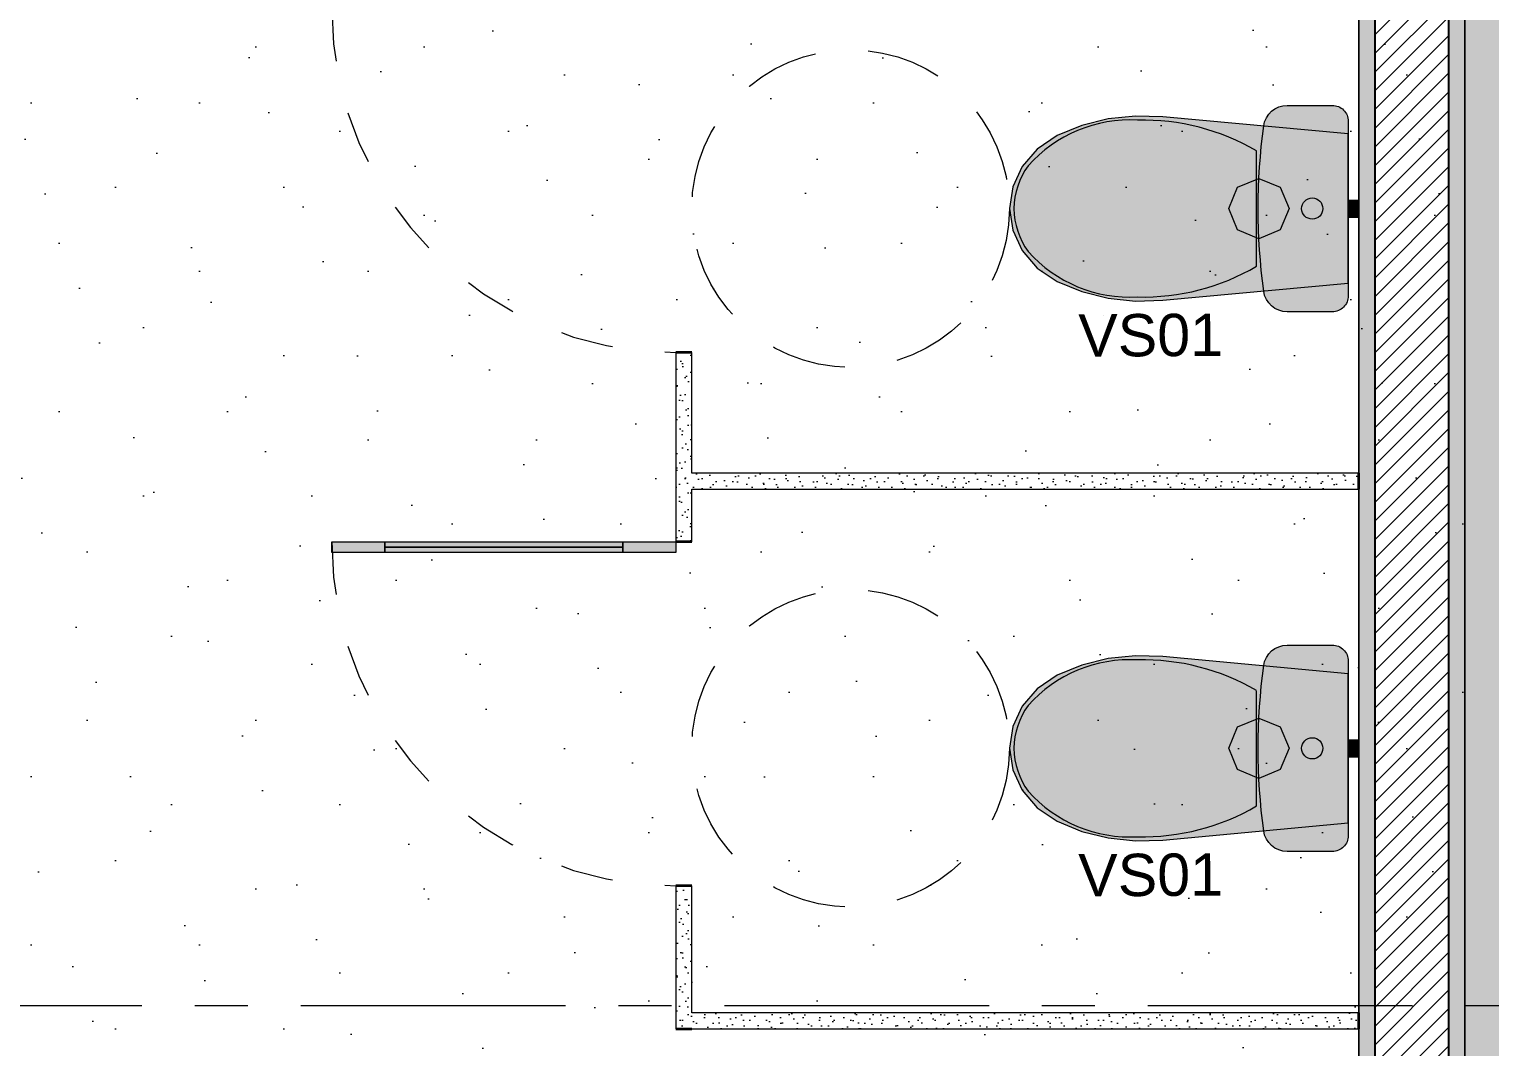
# Model space of a CAD drawing. Header units: metres. Extents: x -77 to 21.6, y -70.6 to -27.7.
# Drawn here: x -46.726 to -43.967, y -55.642 to -53.719 of the extents above; entities that cross this region are included whole.
import ezdxf

# ---------------------------------------------------------------- set-up
doc = ezdxf.new("R2010")
doc.units = ezdxf.units.M
doc.header["$MEASUREMENT"] = 0
for name, pattern in [('Dashed', [0.07, 0.045, -0.025]), ('Dot & Dashed', [0.6, 0.5, -0.05, 0, -0.05]), ('Hidden Line (2)', [0.195611, 0.141111, -0.0545])]:
    doc.linetypes.add(name, pattern=pattern)
for name, color, linetype, lineweight in [('0_Caneta_No__99', 7, 'Continuous', 20), ('LAJES.EST_Caneta_No__241', 7, 'Continuous', 13), ('LAJES.EST_Caneta_No__96', 252, 'Continuous', 0), ('LOUCAS-METAIS.ARQ_Caneta_No__96', 252, 'Continuous', 0), ('NOTAS BANCADAS_Caneta_No__99', 7, 'Continuous', 20), ('PAREDE CONSTRUIR_Caneta_No__241', 7, 'Continuous', 13), ('PAREDE CONSTRUIR_Caneta_No__3', 7, 'Continuous', 25), ('PAREDE.ARQ_Caneta_No__1', 7, 'Continuous', 35), ('PAREDE.ARQ_Caneta_No__241', 7, 'Continuous', 13), ('Portas Archicad_Caneta_No__1', 7, 'Continuous', 35)]:
    doc.layers.add(name, color=color, linetype=linetype, lineweight=lineweight)
for name, color, linetype, lineweight, true_color in [('LAJES.EST_Caneta_No__18', 7, 'Continuous', 0, 0xdfdfdf), ('LOUCAS-METAIS.ARQ_Caneta_No__13', 7, 'Continuous', 0, 0xaaaaaa), ('LOUCAS-METAIS.ARQ_Caneta_No__18', 7, 'Continuous', 0, 0xdfdfdf), ('PAREDE.ARQ_Caneta_No__97', 7, 'Continuous', 5, 0x6b6b6b), ('Portas Archicad_Caneta_No__9', 7, 'Continuous', 5, 0x020202), ('Portas Archicad_Caneta_No__97', 7, 'Continuous', 5, 0x6b6b6b), ('ZONA_Caneta_No__56', 7, 'Continuous', 0, 0xffe495)]:
    doc.layers.add(name, color=color, linetype=linetype, lineweight=lineweight, true_color=true_color)
for name, color, linetype in [('NOTAS BANCADAS', 7, 'Continuous'), ('PAREDE CONSTRUIR', 7, 'Continuous'), ('Portas Archicad', 7, 'Continuous')]:
    doc.layers.add(name, color=color, linetype=linetype)
doc.styles.add('GENERATED_STYLE_1', font='arial.ttf')
pattern_1 = [(45, (0, 0.05), (-0.0159099026, 0.0159099026), [0, -0.015, 0, -0.0225]), (110, (0.05, 0.05), (0.021143084, 0.007695453), [0, -0.011, 0, -0.019])]

# ---------------------------------------------------------------- blocks, each defined once
blk = doc.blocks.new('Door 26_5')
at = {"layer": 'Portas Archicad', "linetype": 'Continuous', "lineweight": 0, "true_color": 0xffffff}
for points in [[(0.325, 0.65), (0.305, 0.65), (0.305, 0.55), (0.325, 0.55)], [(0.315, 0.55), (0.305, 0.55), (0.305, 0.1), (0.315, 0.1)], [(0.325, 0.55), (0.315, 0.55), (0.315, 0.1), (0.325, 0.1)], [(0.305, 0), (0.325, 0), (0.325, 0.1), (0.305, 0.1)]]:
    blk.add_hatch(color=7, dxfattribs=at).paths.add_polyline_path(points)
at = {"layer": 'Portas Archicad_Caneta_No__1', "color": 7, "linetype": 'Continuous', "lineweight": 35}
for p, q in [((-0.325, -0.03), (-0.325, 0)), ((-0.325, -0.03), (-0.325, 0)), ((0.325, -0.03), (0.325, 0)), ((0.325, -0.03), (0.325, 0))]:
    blk.add_line(p, q, dxfattribs=at)
at = {"layer": 'Portas Archicad_Caneta_No__9', "color": 18, "linetype": 'Continuous', "lineweight": 5, "true_color": 0x020202}
for p, q in [((0.305, 0.55), (0.305, 0.65)), ((0.305, 0.65), (0.325, 0.65)), ((0.325, 0.65), (0.325, 0.55)), ((0.325, 0.55), (0.305, 0.55)), ((0.315, 0.55), (0.315, 0.1)), ((0.305, 0), (0.305, 0.1)), ((0.305, 0.1), (0.325, 0.1)), ((0.325, 0.1), (0.325, 0)), ((0.325, 0), (0.305, 0))]:
    blk.add_line(p, q, dxfattribs=at)
at = {"layer": 'Portas Archicad_Caneta_No__9', "color": 18, "linetype": 'Continuous', "lineweight": 5, "true_color": 0x020202, "flags": 128}
for points in [[(0.315, 0.55), (0.315, 0.1), (0.305, 0.1), (0.305, 0.55)], [(0.325, 0.55), (0.325, 0.1), (0.315, 0.1), (0.315, 0.55)]]:
    blk.add_lwpolyline(points, close=True, dxfattribs=at)
at = {"layer": 'Portas Archicad_Caneta_No__97', "color": 251, "linetype": 'Dashed', "lineweight": 5, "true_color": 0x6b6b6b}
blk.add_arc((0.325, 0), 0.65, 90, 180, dxfattribs=at)
blk = doc.blocks.new('WC Disabled 26')
at = {"layer": 'LOUCAS-METAIS.ARQ_Caneta_No__18', "linetype": 'Continuous', "lineweight": 0, "true_color": 0xdfdfdf}
for points in [[(-0.0113, -0.02), (0, -0.02), (0, 0), (-0.0113, 0)], [(0, -0.02), (0.0113, -0.02), (0.0113, 0), (0, 0)], [(0.0113, -0.02), (0.016, -0.02), (0.016, 0), (0.0113, 0)], [(0.165, -0.02), (-0.165, -0.02, 0.414214), (-0.195, -0.05), (-0.195, -0.1354, 0.375967), (-0.1562, -0.1797, 0.066259), (0.1562, -0.1797, 0.375967), (0.195, -0.1354), (0.195, -0.05, 0.414214)], [(-0.1694, -0.4734), (-0.157, -0.5232), (-0.138, -0.5701), (-0.1124, -0.6073), (-0.0794, -0.6358), (-0.041, -0.6538), (0, -0.66), (0.041, -0.6538), (0.0794, -0.6358), (0.1124, -0.6073), (0.138, -0.5701), (0.157, -0.5232), (0.1694, -0.4734), (0.1749, -0.4221), (0.1733, -0.3704), (0.141, -0.02), (-0.141, -0.02), (-0.1733, -0.3704), (-0.1749, -0.4221)], [(-0.016, -0.02), (-0.0113, -0.02), (-0.0113, 0), (-0.016, 0)]]:
    blk.add_hatch(color=254, dxfattribs=at).paths.add_polyline_path(points)
at = {"layer": 'LOUCAS-METAIS.ARQ_Caneta_No__13', "color": 253, "linetype": 'Continuous', "lineweight": 0, "true_color": 0xaaaaaa}
for p, q in [((-0.0113, 0), (0, 0)), ((0, 0), (0.0113, 0)), ((0.0113, 0), (0.016, 0)), ((0.016, -0.02), (0.016, 0)), ((-0.016, 0), (-0.0113, 0)), ((-0.016, -0.02), (-0.016, 0)), ((-0.016, -0.02), (-0.0113, -0.02)), ((-0.0113, -0.02), (0, -0.02)), ((0, -0.02), (0.0113, -0.02)), ((0.0113, -0.02), (0.016, -0.02)), ((-0.0403, -0.1484), (0, -0.1317)), ((0, -0.1317), (0.0403, -0.1484)), ((-0.057, -0.1887), (-0.0403, -0.1484)), ((0.0403, -0.1484), (0.057, -0.1887)), ((0, -0.193), (-0.1089, -0.193)), ((-0.0403, -0.229), (-0.057, -0.1887)), ((0.1089, -0.193), (0, -0.193)), ((0.057, -0.1887), (0.0403, -0.229)), ((0, -0.2457), (-0.0403, -0.229)), ((0.0403, -0.229), (0, -0.2457))]:
    blk.add_line(p, q, dxfattribs=at)
at = {"layer": 'LOUCAS-METAIS.ARQ_Caneta_No__13', "color": 253, "linetype": 'Continuous', "lineweight": 0, "true_color": 0xaaaaaa, "flags": 128}
blk.add_lwpolyline([(0.165, -0.02, -0.414214), (0.195, -0.05), (0.195, -0.1354, -0.375967), (0.1562, -0.1797, -0.066259), (-0.1562, -0.1797, -0.375967), (-0.195, -0.1354), (-0.195, -0.05, -0.414214), (-0.165, -0.02)], format="xyb", close=True, dxfattribs=at)
blk.add_lwpolyline([(-0.1694, -0.4734), (-0.157, -0.5232), (-0.138, -0.5701), (-0.1124, -0.6073), (-0.0794, -0.6358), (-0.041, -0.6538), (0, -0.66), (0.041, -0.6538), (0.0794, -0.6358), (0.1124, -0.6073), (0.138, -0.5701), (0.157, -0.5232), (0.1694, -0.4734), (0.1749, -0.4221), (0.1733, -0.3704), (0.141, -0.02), (-0.141, -0.02), (-0.1733, -0.3704), (-0.1749, -0.4221)], close=True, dxfattribs=at)
at = {"layer": 'LOUCAS-METAIS.ARQ_Caneta_No__13', "color": 253, "linetype": 'Continuous', "lineweight": 0, "true_color": 0xaaaaaa}
blk.add_circle((0, -0.088), 0.02, dxfattribs=at)
for centre, major_axis, start_param, end_param in [((0.2581, -0.4079), (0, 0.4255), 1.041392, 1.594412), ((-0.2581, -0.4079), (0, 0.4255), 4.688771, 5.241791), ((0.0895, -0.4323), (0, 0.2571), 1.515065, 2.415654), ((-0.0895, -0.4323), (0, 0.2571), 3.867528, 4.768116), ((0.0008, -0.5128), (0, 0.1386), 2.509088, 3.135732), ((-0.0008, -0.5128), (0, 0.1386), 3.147454, 3.774097)]:
    blk.add_ellipse(centre, major_axis=major_axis, ratio=0.999377, start_param=start_param, end_param=end_param, dxfattribs=at)
blk = doc.blocks.new('Label_33_6', base_point=(-44.634, -55.2533))
at = {"layer": 'NOTAS BANCADAS_Caneta_No__99', "color": 7, "lineweight": 20, "insert": (-44.4947, -55.2768), "char_height": 0.08, "attachment_point": 2, "rotation": 0.323, "style": 'GENERATED_STYLE_1'}
blk.add_mtext('\\A1;{\\pqc;\\pt0,99;\\fArial|b0|i0|c0|p0;\\W1.000000;VS01\\fArial|b0|i0|c0|p0;\\W1.000000;\\A1{\\H.66x;\\S^  ;}\\fArial|b0|i0|c0|p0;\\W1.000000;\\fArial|b0|i0|c0|p0;\\W1.000000;\\A1{\\H.66x;\\S^  ;}\\fArial|b0|i0|c0|p0;\\W1.000000;\\fArial|b0|i0|c0|p0;\\W1.000000;\\fArial|b0|i0|c0|p0;\\W1.000000;\\fArial|b0|i0|c0|p0;\\W1.000000;\\fArial|b0|i0|c0|p0;\\W1.000000;\\fArial|b0|i0|c0|p0;\\W1.000000;\\fArial|b0|i0|c0|p0;\\W1.000000;\\A1{\\H.66x;\\S^  ;}\\fArial|b0|i0|c0|p0;\\W1.000000;\\fArial|b0|i0|c0|p0;\\W1.000000;\\A1{\\H.66x;\\S^  ;}\\fArial|b0|i0|c0|p0;\\W1.000000;\\fArial|b0|i0|c0|p0;\\W1.000000;\\fArial|b0|i0|c0|p0;\\W1.000000;\\fArial|b0|i0|c0|p0;\\W1.000000;\\fArial|b0|i0|c0|p0;\\W1.000000;\\fArial|b0|i0|c0|p0;\\W1.000000;\\fArial|b0|i0|c0|p0;\\W1.000000;\\A1{\\H.66x;\\S^  ;}\\fArial|b0|i0|c0|p0;\\W1.000000;\\fArial|b0|i0|c0|p0;\\W1.000000;\\A1{\\H.66x;\\S^  ;}\\fArial|b0|i0|c0|p0;\\W1.000000;\\fArial|b0|i0|c0|p0;\\W1.000000;\\fArial|b0|i0|c0|p0;\\W1.000000;\\fArial|b0|i0|c0|p0;\\W1.000000;\\fArial|b0|i0|c0|p0;\\W1.000000;\\fArial|b0|i0|c0|p0;\\W1.000000;\\fArial|b0|i0|c0|p0;\\W1.000000;\\A1{\\H.66x;\\S^  ;}\\fArial|b0|i0|c0|p0;\\W1.000000;\\fArial|b0|i0|c0|p0;\\W1.000000;\\A1{\\H.66x;\\S^  ;}\\fArial|b0|i0|c0|p0;\\W1.000000;\\fArial|b0|i0|c0|p0;\\W1.000000;\\fArial|b0|i0|c0|p0;\\W1.000000;\\fArial|b0|i0|c0|p0;\\W1.000000;\\fArial|b0|i0|c0|p0;\\W1.000000;\\fArial|b0|i0|c0|p0;\\W1.000000;\\fArial|b0|i0|c0|p0;\\W1.000000;\\A1{\\H.66x;\\S^  ;}\\fArial|b0|i0|c0|p0;\\W1.000000;\\fArial|b0|i0|c0|p0;\\W1.000000;\\A1{\\H.66x;\\S^  ;}\\fArial|b0|i0|c0|p0;\\W1.000000;\\fArial|b0|i0|c0|p0;\\W1.000000;\\fArial|b0|i0|c0|p0;\\W1.000000;\\fArial|b0|i0|c0|p0;\\W1.000000;\\fArial|b0|i0|c0|p0;\\W1.000000;\\fArial|b0|i0|c0|p0;\\W1.000000;\\fArial|b0|i0|c0|p0;\\W1.000000;\\A1{\\H.66x;\\S^  ;}\\fArial|b0|i0|c0|p0;\\W1.000000;}', dxfattribs=at)
blk = doc.blocks.new('Label_34_6', base_point=(-44.634, -54.2333))
at = {"layer": 'NOTAS BANCADAS_Caneta_No__99', "color": 7, "lineweight": 20, "insert": (-44.4947, -54.2568), "char_height": 0.08, "attachment_point": 2, "rotation": 0.323, "style": 'GENERATED_STYLE_1'}
blk.add_mtext('\\A1;{\\pqc;\\pt0,99;\\fArial|b0|i0|c0|p0;\\W1.000000;VS01\\fArial|b0|i0|c0|p0;\\W1.000000;\\A1{\\H.66x;\\S^  ;}\\fArial|b0|i0|c0|p0;\\W1.000000;\\fArial|b0|i0|c0|p0;\\W1.000000;\\A1{\\H.66x;\\S^  ;}\\fArial|b0|i0|c0|p0;\\W1.000000;\\fArial|b0|i0|c0|p0;\\W1.000000;\\fArial|b0|i0|c0|p0;\\W1.000000;\\fArial|b0|i0|c0|p0;\\W1.000000;\\fArial|b0|i0|c0|p0;\\W1.000000;\\fArial|b0|i0|c0|p0;\\W1.000000;\\fArial|b0|i0|c0|p0;\\W1.000000;\\A1{\\H.66x;\\S^  ;}\\fArial|b0|i0|c0|p0;\\W1.000000;\\fArial|b0|i0|c0|p0;\\W1.000000;\\A1{\\H.66x;\\S^  ;}\\fArial|b0|i0|c0|p0;\\W1.000000;\\fArial|b0|i0|c0|p0;\\W1.000000;\\fArial|b0|i0|c0|p0;\\W1.000000;\\fArial|b0|i0|c0|p0;\\W1.000000;\\fArial|b0|i0|c0|p0;\\W1.000000;\\fArial|b0|i0|c0|p0;\\W1.000000;\\fArial|b0|i0|c0|p0;\\W1.000000;\\A1{\\H.66x;\\S^  ;}\\fArial|b0|i0|c0|p0;\\W1.000000;\\fArial|b0|i0|c0|p0;\\W1.000000;\\A1{\\H.66x;\\S^  ;}\\fArial|b0|i0|c0|p0;\\W1.000000;\\fArial|b0|i0|c0|p0;\\W1.000000;\\fArial|b0|i0|c0|p0;\\W1.000000;\\fArial|b0|i0|c0|p0;\\W1.000000;\\fArial|b0|i0|c0|p0;\\W1.000000;\\fArial|b0|i0|c0|p0;\\W1.000000;\\fArial|b0|i0|c0|p0;\\W1.000000;\\A1{\\H.66x;\\S^  ;}\\fArial|b0|i0|c0|p0;\\W1.000000;\\fArial|b0|i0|c0|p0;\\W1.000000;\\A1{\\H.66x;\\S^  ;}\\fArial|b0|i0|c0|p0;\\W1.000000;\\fArial|b0|i0|c0|p0;\\W1.000000;\\fArial|b0|i0|c0|p0;\\W1.000000;\\fArial|b0|i0|c0|p0;\\W1.000000;\\fArial|b0|i0|c0|p0;\\W1.000000;\\fArial|b0|i0|c0|p0;\\W1.000000;\\fArial|b0|i0|c0|p0;\\W1.000000;\\A1{\\H.66x;\\S^  ;}\\fArial|b0|i0|c0|p0;\\W1.000000;\\fArial|b0|i0|c0|p0;\\W1.000000;\\A1{\\H.66x;\\S^  ;}\\fArial|b0|i0|c0|p0;\\W1.000000;\\fArial|b0|i0|c0|p0;\\W1.000000;\\fArial|b0|i0|c0|p0;\\W1.000000;\\fArial|b0|i0|c0|p0;\\W1.000000;\\fArial|b0|i0|c0|p0;\\W1.000000;\\fArial|b0|i0|c0|p0;\\W1.000000;\\fArial|b0|i0|c0|p0;\\W1.000000;\\A1{\\H.66x;\\S^  ;}\\fArial|b0|i0|c0|p0;\\W1.000000;}', dxfattribs=at)

msp = doc.modelspace()

# ---------------------------------------------------------------- hatches: boundary and pattern name
at = {"layer": 'LAJES.EST_Caneta_No__18', "linetype": 'Continuous', "lineweight": 0, "true_color": 0xdfdfdf}
h = msp.add_hatch(dxfattribs=at)
h.set_pattern_fill('Piso_Externo__0006', color=254, style=0, pattern_type=2)
h.set_pattern_definition([(45, (0, 0.6), (-0.1909188, 0.1909188), [0, -0.18, 0, -0.27]), (110, (0.6, 0.6), (0.253717, 0.09234544), [0, -0.132, 0, -0.228])])
h.paths.add_polyline_path([(-76.514, -65.1016), (-73.814, -65.1016, -0.414214), (-75.814, -67.1016), (-66.814, -67.1016, -0.414214), (-68.814, -65.1016), (-68.814, -62.301), (-68.814, -45.4002, -0.414214), (-66.514, -43.1002), (-65.914, -43.1002), (-65.914, -42.3002), (-66.514, -42.3002), (-66.514, -38.2041), (-65.114, -38.2041), (-65.114, -36.7038), (-66.514, -36.7038), (-66.514, -32.5997), (-65.114, -32.5997), (-56.714, -32.5997), (-53.814, -32.5997), (-44.014, -32.5997), (-44.014, -42.3002), (-53.814, -42.3002), (-53.814, -47.1002), (-44.014, -47.1002), (-44.014, -50.8516), (-45.6136, -50.8516), (-45.6136, -52.3506), (-44.014, -52.3506), (-44.014, -60.3006), (-48.9163, -60.3006), (-48.9163, -61.1006), (-44.3609, -61.1006), (-44.3609, -67.1016), (-44.014, -67.1016), (-41.514, -67.1016), (-41.514, -28.1016), (-41.714, -28.1016), (-41.714, -60.3006), (-43.014, -60.3006), (-43.014, -30.0016), (-66.514, -30.0016), (-66.514, -28.1016), (-76.514, -28.1016)])
h.paths.add_polyline_path([(-73.814, -45.1016), (-76.314, -45.1016), (-76.314, -43.0892), (-75.7984, -43.0908, -0.414214), (-73.8139, -45.0876)], flags=0)
h.paths.add_polyline_path([(-73.814, -45.5846, -0.009328), (-73.814, -45.6604)], flags=0)
h.paths.add_polyline_path([(-52.814, -46.3002), (-52.814, -43.1002), (-44.014, -43.1002), (-44.014, -46.3002)], flags=0)
h.paths.add_polyline_path([(-67.714, -34.1), (-76.314, -34.1), (-76.314, -32.5997), (-67.714, -32.5997)], flags=0)
at = {"layer": 'LAJES.EST_Caneta_No__96', "linetype": 'Continuous', "lineweight": 0}
h = msp.add_hatch(dxfattribs=at)
h.set_pattern_fill('Haie_OD_0006', color=252, style=0, pattern_type=2)
h.set_pattern_definition([(45, (0, 0.5), (-0.159099, 0.159099), [0, -0.15, 0, -0.225]), (110, (0.5, 0.5), (0.21143084, 0.0769545), [0, -0.11, 0, -0.19])])
h.paths.add_polyline_path([(-52.6157, -54.2479), (-50.5157, -54.2479), (-50.5157, -56.6006), (-44.014, -56.6006), (-44.014, -52.3506), (-45.6136, -52.3506), (-45.6136, -52.5506), (-45.8324, -52.5506), (-50.5157, -52.5506), (-52.6157, -52.5506)])
at = {"layer": 'PAREDE CONSTRUIR', "linetype": 'Continuous', "lineweight": 0, "true_color": 0xffffff}
for points in [[(-44.044, -52.3806), (-44.044, -56.6006), (-44.014, -56.6006), (-44.014, -52.3806)], [(-44.214, -52.5506), (-44.214, -56.6006), (-44.184, -56.6006), (-44.184, -52.5506)]]:
    msp.add_hatch(color=7, dxfattribs=at).paths.add_polyline_path(points)
at = {"layer": 'PAREDE CONSTRUIR', "linetype": 'Continuous', "lineweight": 0, "true_color": 0x000000}
h = msp.add_hatch(dxfattribs=at)
h.set_pattern_fill('common_brick_0006', color=18, style=0, pattern_type=2)
h.set_pattern_definition([(45, (0, 0), (-0.0176776695, 0.0176776695), [])])
h.paths.add_polyline_path([(-44.184, -52.5206), (-44.184, -56.6306), (-44.044, -56.6306), (-44.044, -52.5206)])
at = {"layer": 'PAREDE.ARQ_Caneta_No__97', "linetype": 'Continuous', "lineweight": 5, "true_color": 0x6b6b6b}
h = msp.add_hatch(dxfattribs=at)
h.set_pattern_fill('cut_stone_0006', color=251, style=0, pattern_type=2)
h.set_pattern_definition(pattern_1)
h.paths.add_polyline_path([(-45.474, -54.3303), (-45.504, -54.3303), (-45.504, -54.6883), (-45.474, -54.6883)])
h = msp.add_hatch(dxfattribs=at)
h.set_pattern_fill('cut_stone_0006', color=251, style=0, pattern_type=2)
h.set_pattern_definition(pattern_1)
h.paths.add_polyline_path([(-45.474, -54.5883), (-44.214, -54.5883), (-44.214, -54.5583), (-45.474, -54.5583)])
h = msp.add_hatch(dxfattribs=at)
h.set_pattern_fill('cut_stone_0006', color=251, style=0, pattern_type=2)
h.set_pattern_definition(pattern_1)
h.paths.add_polyline_path([(-45.504, -55.5783), (-45.474, -55.5783), (-45.474, -55.3383), (-45.504, -55.3383)])
h = msp.add_hatch(dxfattribs=at)
h.set_pattern_fill('cut_stone_0006', color=251, style=0, pattern_type=2)
h.set_pattern_definition(pattern_1)
h.paths.add_polyline_path([(-45.474, -55.5783), (-45.504, -55.6083), (-45.474, -55.6083)])
h = msp.add_hatch(dxfattribs=at)
h.set_pattern_fill('cut_stone_0006', color=251, style=0, pattern_type=2)
h.set_pattern_definition(pattern_1)
h.paths.add_polyline_path([(-45.474, -55.5783), (-45.504, -55.5783), (-45.504, -55.6083)])
h = msp.add_hatch(dxfattribs=at)
h.set_pattern_fill('cut_stone_0006', color=251, style=0, pattern_type=2)
h.set_pattern_definition(pattern_1)
h.paths.add_polyline_path([(-45.474, -55.6083), (-44.214, -55.6083), (-44.214, -55.5783), (-45.474, -55.5783)])

# ---------------------------------------------------------------- linework, layer by layer
at = {"layer": '0_Caneta_No__99', "color": 7, "linetype": 'Dot & Dashed', "lineweight": 20}
msp.add_line((-76.6125, -55.5643), (-41.4312, -55.5643), dxfattribs=at)
at = {"layer": 'LAJES.EST_Caneta_No__241', "color": 7, "linetype": 'Continuous', "lineweight": 13, "flags": 128}
for points in [[(-65.914, -42.3002), (-66.514, -42.3002), (-66.514, -38.2041), (-65.114, -38.2041), (-65.114, -36.7038), (-66.514, -36.7038), (-66.514, -32.5997), (-65.114, -32.5997), (-56.714, -32.5997), (-53.814, -32.5997), (-44.014, -32.5997), (-44.014, -42.3002), (-53.814, -42.3002), (-53.814, -47.1002), (-44.014, -47.1002), (-44.014, -50.8516), (-45.6136, -50.8516), (-45.6136, -52.3506), (-44.014, -52.3506), (-44.014, -60.3006), (-48.9163, -60.3006)], [(-65.914, -42.3002), (-66.514, -42.3002), (-66.514, -38.2041), (-65.114, -38.2041), (-65.114, -36.7038), (-66.514, -36.7038), (-66.514, -32.5997), (-65.114, -32.5997), (-56.714, -32.5997), (-53.814, -32.5997), (-44.014, -32.5997), (-44.014, -42.3002), (-53.814, -42.3002), (-53.814, -47.1002), (-44.014, -47.1002), (-44.014, -50.8516), (-45.6136, -50.8516), (-45.6136, -52.3506), (-44.014, -52.3506), (-44.014, -60.3006), (-48.9163, -60.3006)], [(-65.914, -42.3002), (-66.514, -42.3002), (-66.514, -38.2041), (-65.114, -38.2041), (-65.114, -36.7038), (-66.514, -36.7038), (-66.514, -32.5997), (-65.114, -32.5997), (-56.714, -32.5997), (-53.814, -32.5997), (-44.014, -32.5997), (-44.014, -42.3002), (-53.814, -42.3002), (-53.814, -47.1002), (-44.014, -47.1002), (-44.014, -50.8516), (-45.6136, -50.8516), (-45.6136, -52.3506), (-44.014, -52.3506), (-44.014, -60.3006), (-48.9163, -60.3006)], [(-65.914, -42.3002), (-66.514, -42.3002), (-66.514, -38.2041), (-65.114, -38.2041), (-65.114, -36.7038), (-66.514, -36.7038), (-66.514, -32.5997), (-65.114, -32.5997), (-56.714, -32.5997), (-53.814, -32.5997), (-44.014, -32.5997), (-44.014, -42.3002), (-53.814, -42.3002), (-53.814, -47.1002), (-44.014, -47.1002), (-44.014, -50.8516), (-45.6136, -50.8516), (-45.6136, -52.3506), (-44.014, -52.3506), (-44.014, -60.3006), (-48.9163, -60.3006)], [(-65.914, -42.3002), (-66.514, -42.3002), (-66.514, -38.2041), (-65.114, -38.2041), (-65.114, -36.7038), (-66.514, -36.7038), (-66.514, -32.5997), (-65.114, -32.5997), (-56.714, -32.5997), (-53.814, -32.5997), (-44.014, -32.5997), (-44.014, -42.3002), (-53.814, -42.3002), (-53.814, -47.1002), (-44.014, -47.1002), (-44.014, -50.8516), (-45.6136, -50.8516), (-45.6136, -52.3506), (-44.014, -52.3506), (-44.014, -60.3006), (-48.9163, -60.3006)], [(-44.014, -56.6006), (-44.014, -52.3506), (-45.6136, -52.3506)]]:
    msp.add_lwpolyline(points, dxfattribs=at)
at = {"layer": 'LOUCAS-METAIS.ARQ_Caneta_No__96', "color": 252, "linetype": 'Hidden Line (2)', "lineweight": 0}
for centre in [(-45.174, -54.0583), (-45.174, -55.0783)]:
    msp.add_circle(centre, 0.3, dxfattribs=at)
at = {"layer": 'PAREDE CONSTRUIR_Caneta_No__241', "color": 7, "linetype": 'Continuous', "lineweight": 13, "flags": 128}
for points in [[(-44.014, -56.6006), (-44.014, -52.3506)], [(-44.214, -52.5506), (-44.214, -56.6006)]]:
    msp.add_lwpolyline(points, dxfattribs=at)
at = {"layer": 'PAREDE CONSTRUIR_Caneta_No__3', "color": 7, "linetype": 'Continuous', "lineweight": 25}
for p, q in [((-44.184, -52.5206), (-44.184, -56.6306)), ((-44.044, -56.6306), (-44.044, -52.5206))]:
    msp.add_line(p, q, dxfattribs=at)
at = {"layer": 'PAREDE.ARQ_Caneta_No__1', "color": 7, "linetype": 'Continuous', "lineweight": 35}
for p, q in [((-45.474, -54.3303), (-45.504, -54.3303)), ((-45.474, -54.6883), (-45.504, -54.6883)), ((-45.474, -55.3383), (-45.504, -55.3383))]:
    msp.add_line(p, q, dxfattribs=at)
at = {"layer": 'PAREDE.ARQ_Caneta_No__1', "color": 7, "linetype": 'Continuous', "lineweight": 35, "flags": 128}
for points in [[(-44.214, -54.5883), (-44.214, -54.5583)], [(-44.214, -55.6083), (-44.214, -55.5783)], [(-45.504, -55.6083), (-45.474, -55.6083)]]:
    msp.add_lwpolyline(points, dxfattribs=at)
at = {"layer": 'PAREDE.ARQ_Caneta_No__241', "color": 7, "linetype": 'Continuous', "lineweight": 13, "flags": 128}
for points in [[(-45.504, -54.3303), (-45.504, -54.6883)], [(-45.474, -54.5583), (-45.474, -54.3303)], [(-44.214, -54.5583), (-45.474, -54.5583)], [(-45.474, -54.6883), (-45.474, -54.5883)], [(-45.474, -54.5883), (-44.214, -54.5883)], [(-45.504, -55.3383), (-45.504, -55.6083)], [(-45.474, -55.5783), (-45.474, -55.3383)], [(-44.214, -55.5783), (-45.474, -55.5783)], [(-45.474, -55.6083), (-44.214, -55.6083)]]:
    msp.add_lwpolyline(points, dxfattribs=at)
at = {"layer": 'ZONA_Caneta_No__56', "color": 41, "linetype": 'Continuous', "lineweight": 0, "true_color": 0xffe495, "flags": 128}
msp.add_lwpolyline([(-44.214, -52.5506), (-47.3124, -52.5506), (-47.3124, -56.6016), (-44.214, -56.6016)], close=True, dxfattribs=at)

# ---------------------------------------------------------------- block references
at = {"layer": 'LOUCAS-METAIS.ARQ_Caneta_No__13', "color": 253, "linetype": 'Continuous', "lineweight": 0, "true_color": 0xaaaaaa, "rotation": 270.0001905508873}
for p in [(-44.214, -54.0583), (-44.214, -55.0783)]:
    msp.add_blockref('WC Disabled 26', p, dxfattribs=at)
at = {"layer": 'NOTAS BANCADAS', "color": 251, "linetype": 'Continuous', "lineweight": 5, "true_color": 0x6b6b6b}
for name, p in [('Label_34_6', (-44.634, -54.2333)), ('Label_33_6', (-44.634, -55.2533))]:
    msp.add_blockref(name, p, dxfattribs=at)
at = {"layer": 'Portas Archicad', "color": 252, "linetype": 'Continuous', "lineweight": 0, "rotation": 90}
for p in [(-45.504, -54.0053), (-45.504, -55.0133)]:
    msp.add_blockref('Door 26_5', p, dxfattribs=at)

doc.saveas('drawing.dxf')
